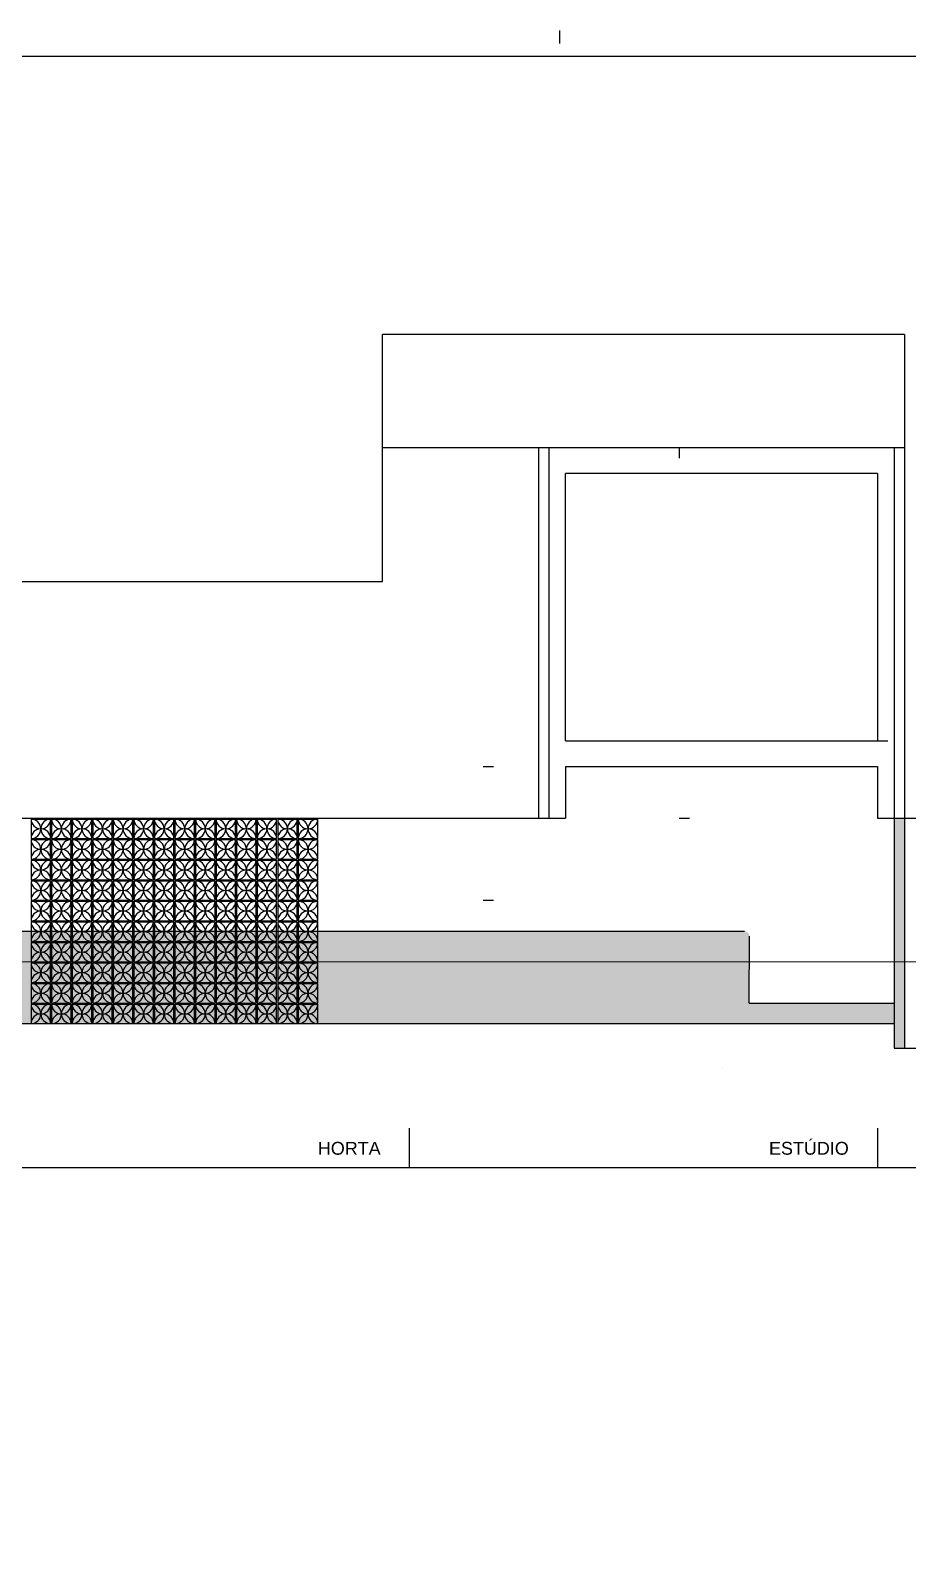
# Model space of a CAD drawing. Header units: metres. Extents: x 0 to 52.7, y 0 to 29.7.
# Drawn here: x 26.6 to 35.14, y 14.85 to 29.7 of the extents above; entities that cross this region are included whole.
import ezdxf
from ezdxf.xclip import XClip

# ---------------------------------------------------------------- set-up
doc = ezdxf.new("R2010")
doc.units = ezdxf.units.M
doc.header["$MEASUREMENT"] = 0
doc.header["$XCLIPFRAME"] = 0
doc.set_wipeout_variables(frame=1)
for name, pattern in [('Ponteado', [0.00025, 0, -0.00025]), ('Tracejado 3_1', [0.004, 0.003, -0.001]), ('Wipeout_Contour', [1, 0, -1])]:
    doc.linetypes.add(name, pattern=pattern)
doc.layers.add('A-Folha rótulo', color=7, linetype='Continuous')
doc.layers.add('A-Percursos', color=7, linetype='Continuous')
doc.styles.add('GENERATED_STYLE_1', font='swiss.ttf')

# ---------------------------------------------------------------- blocks, each defined once
blk = doc.blocks.new('*X1')
at = {"layer": 'A-Percursos', "linetype": 'Continuous', "ltscale": 1000}
for p, q in [((0.53213, 0.44063), (0.53213, 0.43683)), ((0.53213, 0.44063), (0.53593, 0.44063)), ((0.53593, 0.43683), (0.53593, 0.44063)), ((0.53613, 0.44063), (0.53613, 0.43683)), ((0.53613, 0.44063), (0.53993, 0.44063)), ((0.53993, 0.43683), (0.53993, 0.44063)), ((0.54013, 0.44063), (0.54013, 0.43683)), ((0.54013, 0.44063), (0.54393, 0.44063)), ((0.54393, 0.43683), (0.54393, 0.44063)), ((0.54413, 0.44063), (0.54413, 0.43683)), ((0.54413, 0.44063), (0.54793, 0.44063)), ((0.54793, 0.43683), (0.54793, 0.44063)), ((0.54813, 0.44063), (0.54813, 0.43683)), ((0.54813, 0.44063), (0.55193, 0.44063)), ((0.55193, 0.43683), (0.55193, 0.44063)), ((0.55213, 0.44063), (0.55213, 0.43683)), ((0.55213, 0.44063), (0.55593, 0.44063)), ((0.55593, 0.43683), (0.55593, 0.44063)), ((0.55613, 0.44063), (0.55613, 0.43683)), ((0.55613, 0.44063), (0.55993, 0.44063)), ((0.55993, 0.43683), (0.55993, 0.44063)), ((0.56013, 0.44063), (0.56013, 0.43683)), ((0.56013, 0.44063), (0.56393, 0.44063)), ((0.56393, 0.43683), (0.56393, 0.44063)), ((0.56413, 0.44063), (0.56413, 0.43683)), ((0.56413, 0.44063), (0.56793, 0.44063)), ((0.56793, 0.43683), (0.56793, 0.44063)), ((0.56813, 0.44063), (0.56813, 0.43683)), ((0.56813, 0.44063), (0.57193, 0.44063)), ((0.57193, 0.43683), (0.57193, 0.44063)), ((0.57213, 0.44063), (0.57213, 0.43683)), ((0.57213, 0.44063), (0.57593, 0.44063)), ((0.57593, 0.43683), (0.57593, 0.44063)), ((0.57613, 0.44063), (0.57613, 0.43683)), ((0.57613, 0.44063), (0.57993, 0.44063)), ((0.57993, 0.43683), (0.57993, 0.44063)), ((0.58013, 0.44063), (0.58013, 0.43683)), ((0.58013, 0.44063), (0.58393, 0.44063)), ((0.58393, 0.43683), (0.58393, 0.44063)), ((0.58413, 0.44063), (0.58413, 0.43683)), ((0.58413, 0.44063), (0.58793, 0.44063)), ((0.58793, 0.43683), (0.58793, 0.44063)), ((0.53213, 0.43683), (0.53593, 0.43683)), ((0.53213, 0.43663), (0.53213, 0.43283)), ((0.53213, 0.43663), (0.53593, 0.43663)), ((0.53593, 0.43283), (0.53593, 0.43663)), ((0.53613, 0.43683), (0.53993, 0.43683)), ((0.53613, 0.43663), (0.53613, 0.43283)), ((0.53613, 0.43663), (0.53993, 0.43663)), ((0.53993, 0.43283), (0.53993, 0.43663)), ((0.54013, 0.43683), (0.54393, 0.43683)), ((0.54013, 0.43663), (0.54013, 0.43283)), ((0.54013, 0.43663), (0.54393, 0.43663)), ((0.54393, 0.43283), (0.54393, 0.43663)), ((0.54413, 0.43683), (0.54793, 0.43683)), ((0.54413, 0.43663), (0.54413, 0.43283)), ((0.54413, 0.43663), (0.54793, 0.43663)), ((0.54793, 0.43283), (0.54793, 0.43663)), ((0.54813, 0.43683), (0.55193, 0.43683)), ((0.54813, 0.43663), (0.54813, 0.43283)), ((0.54813, 0.43663), (0.55193, 0.43663)), ((0.55193, 0.43283), (0.55193, 0.43663)), ((0.55213, 0.43683), (0.55593, 0.43683)), ((0.55213, 0.43663), (0.55213, 0.43283)), ((0.55213, 0.43663), (0.55593, 0.43663)), ((0.55593, 0.43283), (0.55593, 0.43663)), ((0.55613, 0.43683), (0.55993, 0.43683)), ((0.55613, 0.43663), (0.55613, 0.43283)), ((0.55613, 0.43663), (0.55993, 0.43663)), ((0.55993, 0.43283), (0.55993, 0.43663)), ((0.56013, 0.43683), (0.56393, 0.43683)), ((0.56013, 0.43663), (0.56013, 0.43283)), ((0.56013, 0.43663), (0.56393, 0.43663)), ((0.56393, 0.43283), (0.56393, 0.43663)), ((0.56413, 0.43683), (0.56793, 0.43683)), ((0.56413, 0.43663), (0.56413, 0.43283)), ((0.56413, 0.43663), (0.56793, 0.43663)), ((0.56793, 0.43283), (0.56793, 0.43663)), ((0.56813, 0.43683), (0.57193, 0.43683)), ((0.56813, 0.43663), (0.56813, 0.43283)), ((0.56813, 0.43663), (0.57193, 0.43663)), ((0.57193, 0.43283), (0.57193, 0.43663)), ((0.57213, 0.43683), (0.57593, 0.43683)), ((0.57213, 0.43663), (0.57213, 0.43283)), ((0.57213, 0.43663), (0.57593, 0.43663)), ((0.57593, 0.43283), (0.57593, 0.43663)), ((0.57613, 0.43683), (0.57993, 0.43683)), ((0.57613, 0.43663), (0.57613, 0.43283)), ((0.57613, 0.43663), (0.57993, 0.43663)), ((0.57993, 0.43283), (0.57993, 0.43663)), ((0.58013, 0.43683), (0.58393, 0.43683)), ((0.58013, 0.43663), (0.58013, 0.43283)), ((0.58013, 0.43663), (0.58393, 0.43663)), ((0.58393, 0.43283), (0.58393, 0.43663)), ((0.58413, 0.43683), (0.58793, 0.43683)), ((0.58413, 0.43663), (0.58413, 0.43283)), ((0.58413, 0.43663), (0.58793, 0.43663)), ((0.58793, 0.43283), (0.58793, 0.43663)), ((0.53213, 0.43283), (0.53593, 0.43283)), ((0.53213, 0.43263), (0.53213, 0.42883)), ((0.53213, 0.43263), (0.53593, 0.43263)), ((0.53593, 0.42883), (0.53593, 0.43263)), ((0.53613, 0.43283), (0.53993, 0.43283)), ((0.53613, 0.43263), (0.53613, 0.42883)), ((0.53613, 0.43263), (0.53993, 0.43263)), ((0.53993, 0.42883), (0.53993, 0.43263)), ((0.54013, 0.43283), (0.54393, 0.43283)), ((0.54013, 0.43263), (0.54013, 0.42883)), ((0.54013, 0.43263), (0.54393, 0.43263)), ((0.54393, 0.42883), (0.54393, 0.43263)), ((0.54413, 0.43283), (0.54793, 0.43283)), ((0.54413, 0.43263), (0.54413, 0.42883)), ((0.54413, 0.43263), (0.54793, 0.43263)), ((0.54793, 0.42883), (0.54793, 0.43263)), ((0.54813, 0.43283), (0.55193, 0.43283)), ((0.54813, 0.43263), (0.54813, 0.42883)), ((0.54813, 0.43263), (0.55193, 0.43263)), ((0.55193, 0.42883), (0.55193, 0.43263)), ((0.55213, 0.43283), (0.55593, 0.43283)), ((0.55213, 0.43263), (0.55213, 0.42883)), ((0.55213, 0.43263), (0.55593, 0.43263)), ((0.55593, 0.42883), (0.55593, 0.43263)), ((0.55613, 0.43283), (0.55993, 0.43283)), ((0.55613, 0.43263), (0.55613, 0.42883)), ((0.55613, 0.43263), (0.55993, 0.43263)), ((0.55993, 0.42883), (0.55993, 0.43263)), ((0.56013, 0.43283), (0.56393, 0.43283)), ((0.56013, 0.43263), (0.56013, 0.42883)), ((0.56013, 0.43263), (0.56393, 0.43263)), ((0.56393, 0.42883), (0.56393, 0.43263)), ((0.56413, 0.43283), (0.56793, 0.43283)), ((0.56413, 0.43263), (0.56413, 0.42883)), ((0.56413, 0.43263), (0.56793, 0.43263)), ((0.56793, 0.42883), (0.56793, 0.43263)), ((0.56813, 0.43283), (0.57193, 0.43283)), ((0.56813, 0.43263), (0.56813, 0.42883)), ((0.56813, 0.43263), (0.57193, 0.43263)), ((0.57193, 0.42883), (0.57193, 0.43263)), ((0.57213, 0.43283), (0.57593, 0.43283)), ((0.57213, 0.43263), (0.57213, 0.42883)), ((0.57213, 0.43263), (0.57593, 0.43263)), ((0.57593, 0.42883), (0.57593, 0.43263)), ((0.57613, 0.43283), (0.57993, 0.43283)), ((0.57613, 0.43263), (0.57613, 0.42883)), ((0.57613, 0.43263), (0.57993, 0.43263)), ((0.57993, 0.42883), (0.57993, 0.43263)), ((0.58013, 0.43283), (0.58393, 0.43283)), ((0.58013, 0.43263), (0.58013, 0.42883)), ((0.58013, 0.43263), (0.58393, 0.43263)), ((0.58393, 0.42883), (0.58393, 0.43263)), ((0.58413, 0.43283), (0.58793, 0.43283)), ((0.58413, 0.43263), (0.58413, 0.42883)), ((0.58413, 0.43263), (0.58793, 0.43263)), ((0.58793, 0.42883), (0.58793, 0.43263)), ((0.53213, 0.42883), (0.53593, 0.42883)), ((0.53213, 0.42863), (0.53213, 0.42483)), ((0.53213, 0.42863), (0.53593, 0.42863)), ((0.53593, 0.42483), (0.53593, 0.42863)), ((0.53613, 0.42883), (0.53993, 0.42883)), ((0.53613, 0.42863), (0.53613, 0.42483)), ((0.53613, 0.42863), (0.53993, 0.42863)), ((0.53993, 0.42483), (0.53993, 0.42863)), ((0.54013, 0.42883), (0.54393, 0.42883)), ((0.54013, 0.42863), (0.54013, 0.42483)), ((0.54013, 0.42863), (0.54393, 0.42863)), ((0.54393, 0.42483), (0.54393, 0.42863)), ((0.54413, 0.42883), (0.54793, 0.42883)), ((0.54413, 0.42863), (0.54413, 0.42483)), ((0.54413, 0.42863), (0.54793, 0.42863)), ((0.54793, 0.42483), (0.54793, 0.42863)), ((0.54813, 0.42883), (0.55193, 0.42883)), ((0.54813, 0.42863), (0.54813, 0.42483)), ((0.54813, 0.42863), (0.55193, 0.42863)), ((0.55193, 0.42483), (0.55193, 0.42863)), ((0.55213, 0.42883), (0.55593, 0.42883)), ((0.55213, 0.42863), (0.55213, 0.42483)), ((0.55213, 0.42863), (0.55593, 0.42863)), ((0.55593, 0.42483), (0.55593, 0.42863)), ((0.55613, 0.42883), (0.55993, 0.42883)), ((0.55613, 0.42863), (0.55613, 0.42483)), ((0.55613, 0.42863), (0.55993, 0.42863)), ((0.55993, 0.42483), (0.55993, 0.42863)), ((0.56013, 0.42883), (0.56393, 0.42883)), ((0.56013, 0.42863), (0.56013, 0.42483)), ((0.56013, 0.42863), (0.56393, 0.42863)), ((0.56393, 0.42483), (0.56393, 0.42863)), ((0.56413, 0.42883), (0.56793, 0.42883)), ((0.56413, 0.42863), (0.56413, 0.42483)), ((0.56413, 0.42863), (0.56793, 0.42863)), ((0.56793, 0.42483), (0.56793, 0.42863)), ((0.56813, 0.42883), (0.57193, 0.42883)), ((0.56813, 0.42863), (0.56813, 0.42483)), ((0.56813, 0.42863), (0.57193, 0.42863)), ((0.57193, 0.42483), (0.57193, 0.42863)), ((0.57213, 0.42883), (0.57593, 0.42883)), ((0.57213, 0.42863), (0.57213, 0.42483)), ((0.57213, 0.42863), (0.57593, 0.42863)), ((0.57593, 0.42483), (0.57593, 0.42863)), ((0.57613, 0.42883), (0.57993, 0.42883)), ((0.57613, 0.42863), (0.57613, 0.42483)), ((0.57613, 0.42863), (0.57993, 0.42863)), ((0.57993, 0.42483), (0.57993, 0.42863)), ((0.58013, 0.42883), (0.58393, 0.42883)), ((0.58013, 0.42863), (0.58013, 0.42483)), ((0.58013, 0.42863), (0.58393, 0.42863)), ((0.58393, 0.42483), (0.58393, 0.42863)), ((0.58413, 0.42883), (0.58793, 0.42883)), ((0.58413, 0.42863), (0.58413, 0.42483)), ((0.58413, 0.42863), (0.58793, 0.42863)), ((0.58793, 0.42483), (0.58793, 0.42863)), ((0.53213, 0.42483), (0.53593, 0.42483)), ((0.53613, 0.42483), (0.53993, 0.42483)), ((0.54013, 0.42483), (0.54393, 0.42483)), ((0.54413, 0.42483), (0.54793, 0.42483)), ((0.54813, 0.42483), (0.55193, 0.42483)), ((0.55213, 0.42483), (0.55593, 0.42483)), ((0.55613, 0.42483), (0.55993, 0.42483)), ((0.56013, 0.42483), (0.56393, 0.42483)), ((0.56413, 0.42483), (0.56793, 0.42483)), ((0.56813, 0.42483), (0.57193, 0.42483)), ((0.57213, 0.42483), (0.57593, 0.42483)), ((0.57613, 0.42483), (0.57993, 0.42483)), ((0.58013, 0.42483), (0.58393, 0.42483)), ((0.58413, 0.42483), (0.58793, 0.42483)), ((0.53213, 0.42463), (0.53213, 0.42083)), ((0.53213, 0.42463), (0.53593, 0.42463)), ((0.53593, 0.42083), (0.53593, 0.42463)), ((0.53613, 0.42463), (0.53613, 0.42083)), ((0.53613, 0.42463), (0.53993, 0.42463)), ((0.53993, 0.42083), (0.53993, 0.42463)), ((0.54013, 0.42463), (0.54013, 0.42083)), ((0.54013, 0.42463), (0.54393, 0.42463)), ((0.54393, 0.42083), (0.54393, 0.42463)), ((0.54413, 0.42463), (0.54413, 0.42083)), ((0.54413, 0.42463), (0.54793, 0.42463)), ((0.54793, 0.42083), (0.54793, 0.42463)), ((0.54813, 0.42463), (0.54813, 0.42083)), ((0.54813, 0.42463), (0.55193, 0.42463)), ((0.55193, 0.42083), (0.55193, 0.42463)), ((0.55213, 0.42463), (0.55213, 0.42083)), ((0.55213, 0.42463), (0.55593, 0.42463)), ((0.55593, 0.42083), (0.55593, 0.42463)), ((0.55613, 0.42463), (0.55613, 0.42083)), ((0.55613, 0.42463), (0.55993, 0.42463)), ((0.55993, 0.42083), (0.55993, 0.42463)), ((0.56013, 0.42463), (0.56013, 0.42083)), ((0.56013, 0.42463), (0.56393, 0.42463)), ((0.56393, 0.42083), (0.56393, 0.42463)), ((0.56413, 0.42463), (0.56413, 0.42083)), ((0.56413, 0.42463), (0.56793, 0.42463)), ((0.56793, 0.42083), (0.56793, 0.42463)), ((0.56813, 0.42463), (0.56813, 0.42083)), ((0.56813, 0.42463), (0.57193, 0.42463)), ((0.57193, 0.42083), (0.57193, 0.42463)), ((0.57213, 0.42463), (0.57213, 0.42083)), ((0.57213, 0.42463), (0.57593, 0.42463)), ((0.57593, 0.42083), (0.57593, 0.42463)), ((0.57613, 0.42463), (0.57613, 0.42083)), ((0.57613, 0.42463), (0.57993, 0.42463)), ((0.57993, 0.42083), (0.57993, 0.42463)), ((0.58013, 0.42463), (0.58013, 0.42083)), ((0.58013, 0.42463), (0.58393, 0.42463)), ((0.58393, 0.42083), (0.58393, 0.42463)), ((0.58413, 0.42463), (0.58413, 0.42083)), ((0.58413, 0.42463), (0.58793, 0.42463)), ((0.58793, 0.42083), (0.58793, 0.42463)), ((0.53213, 0.42083), (0.53593, 0.42083)), ((0.53213, 0.42063), (0.53213, 0.41683)), ((0.53213, 0.42063), (0.53593, 0.42063)), ((0.53593, 0.41683), (0.53593, 0.42063)), ((0.53613, 0.42083), (0.53993, 0.42083)), ((0.53613, 0.42063), (0.53613, 0.41683)), ((0.53613, 0.42063), (0.53993, 0.42063)), ((0.53993, 0.41683), (0.53993, 0.42063)), ((0.54013, 0.42083), (0.54393, 0.42083)), ((0.54013, 0.42063), (0.54013, 0.41683)), ((0.54013, 0.42063), (0.54393, 0.42063)), ((0.54393, 0.41683), (0.54393, 0.42063)), ((0.54413, 0.42083), (0.54793, 0.42083)), ((0.54413, 0.42063), (0.54413, 0.41683)), ((0.54413, 0.42063), (0.54793, 0.42063)), ((0.54793, 0.41683), (0.54793, 0.42063)), ((0.54813, 0.42083), (0.55193, 0.42083)), ((0.54813, 0.42063), (0.54813, 0.41683)), ((0.54813, 0.42063), (0.55193, 0.42063)), ((0.55193, 0.41683), (0.55193, 0.42063)), ((0.55213, 0.42083), (0.55593, 0.42083)), ((0.55213, 0.42063), (0.55213, 0.41683)), ((0.55213, 0.42063), (0.55593, 0.42063)), ((0.55593, 0.41683), (0.55593, 0.42063)), ((0.55613, 0.42083), (0.55993, 0.42083)), ((0.55613, 0.42063), (0.55613, 0.41683)), ((0.55613, 0.42063), (0.55993, 0.42063)), ((0.55993, 0.41683), (0.55993, 0.42063)), ((0.56013, 0.42083), (0.56393, 0.42083)), ((0.56013, 0.42063), (0.56013, 0.41683)), ((0.56013, 0.42063), (0.56393, 0.42063)), ((0.56393, 0.41683), (0.56393, 0.42063)), ((0.56413, 0.42083), (0.56793, 0.42083)), ((0.56413, 0.42063), (0.56413, 0.41683)), ((0.56413, 0.42063), (0.56793, 0.42063)), ((0.56793, 0.41683), (0.56793, 0.42063)), ((0.56813, 0.42083), (0.57193, 0.42083)), ((0.56813, 0.42063), (0.56813, 0.41683)), ((0.56813, 0.42063), (0.57193, 0.42063)), ((0.57193, 0.41683), (0.57193, 0.42063)), ((0.57213, 0.42083), (0.57593, 0.42083)), ((0.57213, 0.42063), (0.57213, 0.41683)), ((0.57213, 0.42063), (0.57593, 0.42063)), ((0.57593, 0.41683), (0.57593, 0.42063)), ((0.57613, 0.42083), (0.57993, 0.42083)), ((0.57613, 0.42063), (0.57613, 0.41683)), ((0.57613, 0.42063), (0.57993, 0.42063)), ((0.57993, 0.41683), (0.57993, 0.42063)), ((0.58013, 0.42083), (0.58393, 0.42083)), ((0.58013, 0.42063), (0.58013, 0.41683)), ((0.58013, 0.42063), (0.58393, 0.42063)), ((0.58393, 0.41683), (0.58393, 0.42063)), ((0.58413, 0.42083), (0.58793, 0.42083)), ((0.58413, 0.42063), (0.58413, 0.41683)), ((0.58413, 0.42063), (0.58793, 0.42063)), ((0.58793, 0.41683), (0.58793, 0.42063)), ((0.53213, 0.41683), (0.53593, 0.41683)), ((0.53213, 0.41663), (0.53213, 0.41283)), ((0.53213, 0.41663), (0.53593, 0.41663)), ((0.53593, 0.41283), (0.53593, 0.41663)), ((0.53613, 0.41683), (0.53993, 0.41683)), ((0.53613, 0.41663), (0.53613, 0.41283)), ((0.53613, 0.41663), (0.53993, 0.41663)), ((0.53993, 0.41283), (0.53993, 0.41663)), ((0.54013, 0.41683), (0.54393, 0.41683)), ((0.54013, 0.41663), (0.54013, 0.41283)), ((0.54013, 0.41663), (0.54393, 0.41663)), ((0.54393, 0.41283), (0.54393, 0.41663)), ((0.54413, 0.41683), (0.54793, 0.41683)), ((0.54413, 0.41663), (0.54413, 0.41283)), ((0.54413, 0.41663), (0.54793, 0.41663)), ((0.54793, 0.41283), (0.54793, 0.41663)), ((0.54813, 0.41683), (0.55193, 0.41683)), ((0.54813, 0.41663), (0.54813, 0.41283)), ((0.54813, 0.41663), (0.55193, 0.41663)), ((0.55193, 0.41283), (0.55193, 0.41663)), ((0.55213, 0.41683), (0.55593, 0.41683)), ((0.55213, 0.41663), (0.55213, 0.41283)), ((0.55213, 0.41663), (0.55593, 0.41663)), ((0.55593, 0.41283), (0.55593, 0.41663)), ((0.55613, 0.41683), (0.55993, 0.41683)), ((0.55613, 0.41663), (0.55613, 0.41283)), ((0.55613, 0.41663), (0.55993, 0.41663)), ((0.55993, 0.41283), (0.55993, 0.41663)), ((0.56013, 0.41683), (0.56393, 0.41683)), ((0.56013, 0.41663), (0.56013, 0.41283)), ((0.56013, 0.41663), (0.56393, 0.41663)), ((0.56393, 0.41283), (0.56393, 0.41663)), ((0.56413, 0.41683), (0.56793, 0.41683)), ((0.56413, 0.41663), (0.56413, 0.41283)), ((0.56413, 0.41663), (0.56793, 0.41663)), ((0.56793, 0.41283), (0.56793, 0.41663)), ((0.56813, 0.41683), (0.57193, 0.41683)), ((0.56813, 0.41663), (0.56813, 0.41283)), ((0.56813, 0.41663), (0.57193, 0.41663)), ((0.57193, 0.41283), (0.57193, 0.41663)), ((0.57213, 0.41683), (0.57593, 0.41683)), ((0.57213, 0.41663), (0.57213, 0.41283)), ((0.57213, 0.41663), (0.57593, 0.41663)), ((0.57593, 0.41283), (0.57593, 0.41663)), ((0.57613, 0.41683), (0.57993, 0.41683)), ((0.57613, 0.41663), (0.57613, 0.41283)), ((0.57613, 0.41663), (0.57993, 0.41663)), ((0.57993, 0.41283), (0.57993, 0.41663)), ((0.58013, 0.41683), (0.58393, 0.41683)), ((0.58013, 0.41663), (0.58013, 0.41283)), ((0.58013, 0.41663), (0.58393, 0.41663)), ((0.58393, 0.41283), (0.58393, 0.41663)), ((0.58413, 0.41683), (0.58793, 0.41683)), ((0.58413, 0.41663), (0.58413, 0.41283)), ((0.58413, 0.41663), (0.58793, 0.41663)), ((0.58793, 0.41283), (0.58793, 0.41663)), ((0.53213, 0.41283), (0.53593, 0.41283)), ((0.53213, 0.41263), (0.53213, 0.40883)), ((0.53213, 0.41263), (0.53593, 0.41263)), ((0.53593, 0.40883), (0.53593, 0.41263)), ((0.53613, 0.41283), (0.53993, 0.41283)), ((0.53613, 0.41263), (0.53613, 0.40883)), ((0.53613, 0.41263), (0.53993, 0.41263)), ((0.53993, 0.40883), (0.53993, 0.41263)), ((0.54013, 0.41283), (0.54393, 0.41283)), ((0.54013, 0.41263), (0.54013, 0.40883)), ((0.54013, 0.41263), (0.54393, 0.41263)), ((0.54393, 0.40883), (0.54393, 0.41263)), ((0.54413, 0.41283), (0.54793, 0.41283)), ((0.54413, 0.41263), (0.54413, 0.40883)), ((0.54413, 0.41263), (0.54793, 0.41263)), ((0.54793, 0.40883), (0.54793, 0.41263)), ((0.54813, 0.41283), (0.55193, 0.41283)), ((0.54813, 0.41263), (0.54813, 0.40883)), ((0.54813, 0.41263), (0.55193, 0.41263)), ((0.55193, 0.40883), (0.55193, 0.41263)), ((0.55213, 0.41283), (0.55593, 0.41283)), ((0.55213, 0.41263), (0.55213, 0.40883)), ((0.55213, 0.41263), (0.55593, 0.41263)), ((0.55593, 0.40883), (0.55593, 0.41263)), ((0.55613, 0.41283), (0.55993, 0.41283)), ((0.55613, 0.41263), (0.55613, 0.40883)), ((0.55613, 0.41263), (0.55993, 0.41263)), ((0.55993, 0.40883), (0.55993, 0.41263)), ((0.56013, 0.41283), (0.56393, 0.41283)), ((0.56013, 0.41263), (0.56013, 0.40883)), ((0.56013, 0.41263), (0.56393, 0.41263)), ((0.56393, 0.40883), (0.56393, 0.41263)), ((0.56413, 0.41283), (0.56793, 0.41283)), ((0.56413, 0.41263), (0.56413, 0.40883)), ((0.56413, 0.41263), (0.56793, 0.41263)), ((0.56793, 0.40883), (0.56793, 0.41263)), ((0.56813, 0.41283), (0.57193, 0.41283)), ((0.56813, 0.41263), (0.56813, 0.40883)), ((0.56813, 0.41263), (0.57193, 0.41263)), ((0.57193, 0.40883), (0.57193, 0.41263)), ((0.57213, 0.41283), (0.57593, 0.41283)), ((0.57213, 0.41263), (0.57213, 0.40883)), ((0.57213, 0.41263), (0.57593, 0.41263)), ((0.57593, 0.40883), (0.57593, 0.41263)), ((0.57613, 0.41283), (0.57993, 0.41283)), ((0.57613, 0.41263), (0.57613, 0.40883)), ((0.57613, 0.41263), (0.57993, 0.41263)), ((0.57993, 0.40883), (0.57993, 0.41263)), ((0.58013, 0.41283), (0.58393, 0.41283)), ((0.58013, 0.41263), (0.58013, 0.40883)), ((0.58013, 0.41263), (0.58393, 0.41263)), ((0.58393, 0.40883), (0.58393, 0.41263)), ((0.58413, 0.41283), (0.58793, 0.41283)), ((0.58413, 0.41263), (0.58413, 0.40883)), ((0.58413, 0.41263), (0.58793, 0.41263)), ((0.58793, 0.40883), (0.58793, 0.41263)), ((0.53213, 0.40883), (0.53593, 0.40883)), ((0.53213, 0.40863), (0.53213, 0.40483)), ((0.53213, 0.40863), (0.53593, 0.40863)), ((0.53593, 0.40483), (0.53593, 0.40863)), ((0.53613, 0.40883), (0.53993, 0.40883)), ((0.53613, 0.40863), (0.53613, 0.40483)), ((0.53613, 0.40863), (0.53993, 0.40863)), ((0.53993, 0.40483), (0.53993, 0.40863)), ((0.54013, 0.40883), (0.54393, 0.40883)), ((0.54013, 0.40863), (0.54013, 0.40483)), ((0.54013, 0.40863), (0.54393, 0.40863)), ((0.54393, 0.40483), (0.54393, 0.40863)), ((0.54413, 0.40883), (0.54793, 0.40883)), ((0.54413, 0.40863), (0.54413, 0.40483)), ((0.54413, 0.40863), (0.54793, 0.40863)), ((0.54793, 0.40483), (0.54793, 0.40863)), ((0.54813, 0.40883), (0.55193, 0.40883)), ((0.54813, 0.40863), (0.54813, 0.40483)), ((0.54813, 0.40863), (0.55193, 0.40863)), ((0.55193, 0.40483), (0.55193, 0.40863)), ((0.55213, 0.40883), (0.55593, 0.40883)), ((0.55213, 0.40863), (0.55213, 0.40483)), ((0.55213, 0.40863), (0.55593, 0.40863)), ((0.55593, 0.40483), (0.55593, 0.40863)), ((0.55613, 0.40883), (0.55993, 0.40883)), ((0.55613, 0.40863), (0.55613, 0.40483)), ((0.55613, 0.40863), (0.55993, 0.40863)), ((0.55993, 0.40483), (0.55993, 0.40863)), ((0.56013, 0.40883), (0.56393, 0.40883)), ((0.56013, 0.40863), (0.56013, 0.40483)), ((0.56013, 0.40863), (0.56393, 0.40863)), ((0.56393, 0.40483), (0.56393, 0.40863)), ((0.56413, 0.40883), (0.56793, 0.40883)), ((0.56413, 0.40863), (0.56413, 0.40483)), ((0.56413, 0.40863), (0.56793, 0.40863)), ((0.56793, 0.40483), (0.56793, 0.40863)), ((0.56813, 0.40883), (0.57193, 0.40883)), ((0.56813, 0.40863), (0.56813, 0.40483)), ((0.56813, 0.40863), (0.57193, 0.40863)), ((0.57193, 0.40483), (0.57193, 0.40863)), ((0.57213, 0.40883), (0.57593, 0.40883)), ((0.57213, 0.40863), (0.57213, 0.40483)), ((0.57213, 0.40863), (0.57593, 0.40863)), ((0.57593, 0.40483), (0.57593, 0.40863)), ((0.57613, 0.40883), (0.57993, 0.40883)), ((0.57613, 0.40863), (0.57613, 0.40483)), ((0.57613, 0.40863), (0.57993, 0.40863)), ((0.57993, 0.40483), (0.57993, 0.40863)), ((0.58013, 0.40883), (0.58393, 0.40883)), ((0.58013, 0.40863), (0.58013, 0.40483)), ((0.58013, 0.40863), (0.58393, 0.40863)), ((0.58393, 0.40483), (0.58393, 0.40863)), ((0.58413, 0.40883), (0.58793, 0.40883)), ((0.58413, 0.40863), (0.58413, 0.40483)), ((0.58413, 0.40863), (0.58793, 0.40863)), ((0.58793, 0.40483), (0.58793, 0.40863)), ((0.53213, 0.40483), (0.53593, 0.40483)), ((0.53213, 0.40463), (0.53213, 0.40083)), ((0.53213, 0.40463), (0.53593, 0.40463)), ((0.53593, 0.40083), (0.53593, 0.40463)), ((0.53613, 0.40483), (0.53993, 0.40483)), ((0.53613, 0.40463), (0.53613, 0.40083)), ((0.53613, 0.40463), (0.53993, 0.40463)), ((0.53993, 0.40083), (0.53993, 0.40463)), ((0.54013, 0.40483), (0.54393, 0.40483)), ((0.54013, 0.40463), (0.54013, 0.40083)), ((0.54013, 0.40463), (0.54393, 0.40463)), ((0.54393, 0.40083), (0.54393, 0.40463)), ((0.54413, 0.40483), (0.54793, 0.40483)), ((0.54413, 0.40463), (0.54413, 0.40083)), ((0.54413, 0.40463), (0.54793, 0.40463)), ((0.54793, 0.40083), (0.54793, 0.40463)), ((0.54813, 0.40483), (0.55193, 0.40483)), ((0.54813, 0.40463), (0.54813, 0.40083)), ((0.54813, 0.40463), (0.55193, 0.40463)), ((0.55193, 0.40083), (0.55193, 0.40463)), ((0.55213, 0.40483), (0.55593, 0.40483)), ((0.55213, 0.40463), (0.55213, 0.40083)), ((0.55213, 0.40463), (0.55593, 0.40463)), ((0.55593, 0.40083), (0.55593, 0.40463)), ((0.55613, 0.40483), (0.55993, 0.40483)), ((0.55613, 0.40463), (0.55613, 0.40083)), ((0.55613, 0.40463), (0.55993, 0.40463)), ((0.55993, 0.40083), (0.55993, 0.40463)), ((0.56013, 0.40483), (0.56393, 0.40483)), ((0.56013, 0.40463), (0.56013, 0.40083)), ((0.56013, 0.40463), (0.56393, 0.40463)), ((0.56393, 0.40083), (0.56393, 0.40463)), ((0.56413, 0.40483), (0.56793, 0.40483)), ((0.56413, 0.40463), (0.56413, 0.40083)), ((0.56413, 0.40463), (0.56793, 0.40463)), ((0.56793, 0.40083), (0.56793, 0.40463)), ((0.56813, 0.40483), (0.57193, 0.40483)), ((0.56813, 0.40463), (0.56813, 0.40083)), ((0.56813, 0.40463), (0.57193, 0.40463)), ((0.57193, 0.40083), (0.57193, 0.40463)), ((0.57213, 0.40483), (0.57593, 0.40483)), ((0.57213, 0.40463), (0.57213, 0.40083)), ((0.57213, 0.40463), (0.57593, 0.40463)), ((0.57593, 0.40083), (0.57593, 0.40463)), ((0.57613, 0.40483), (0.57993, 0.40483)), ((0.57613, 0.40463), (0.57613, 0.40083)), ((0.57613, 0.40463), (0.57993, 0.40463)), ((0.57993, 0.40083), (0.57993, 0.40463)), ((0.58013, 0.40483), (0.58393, 0.40483)), ((0.58013, 0.40463), (0.58013, 0.40083)), ((0.58013, 0.40463), (0.58393, 0.40463)), ((0.58393, 0.40083), (0.58393, 0.40463)), ((0.58413, 0.40483), (0.58793, 0.40483)), ((0.58413, 0.40463), (0.58413, 0.40083)), ((0.58413, 0.40463), (0.58793, 0.40463)), ((0.58793, 0.40083), (0.58793, 0.40463)), ((0.53213, 0.40083), (0.53593, 0.40083)), ((0.53613, 0.40083), (0.53993, 0.40083)), ((0.54013, 0.40083), (0.54393, 0.40083)), ((0.54413, 0.40083), (0.54793, 0.40083)), ((0.54813, 0.40083), (0.55193, 0.40083)), ((0.55213, 0.40083), (0.55593, 0.40083)), ((0.55613, 0.40083), (0.55993, 0.40083)), ((0.56013, 0.40083), (0.56393, 0.40083)), ((0.56413, 0.40083), (0.56793, 0.40083)), ((0.56813, 0.40083), (0.57193, 0.40083)), ((0.57213, 0.40083), (0.57593, 0.40083)), ((0.57613, 0.40083), (0.57993, 0.40083)), ((0.58013, 0.40083), (0.58393, 0.40083)), ((0.58413, 0.40083), (0.58793, 0.40083))]:
    blk.add_line(p, q, dxfattribs=at)
for centre, start, end in [((0.53403, 0.44063), 180, 0), ((0.53213, 0.43873), 270, 90), ((0.53593, 0.43873), 90, 270), ((0.53803, 0.44063), 180, 0), ((0.53613, 0.43873), 270, 90), ((0.53993, 0.43873), 90, 270), ((0.54203, 0.44063), 180, 0), ((0.54013, 0.43873), 270, 90), ((0.54393, 0.43873), 90, 270), ((0.54603, 0.44063), 180, 0), ((0.54413, 0.43873), 270, 90), ((0.54793, 0.43873), 90, 270), ((0.55003, 0.44063), 180, 0), ((0.54813, 0.43873), 270, 90), ((0.55193, 0.43873), 90, 270), ((0.55403, 0.44063), 180, 0), ((0.55213, 0.43873), 270, 90), ((0.55593, 0.43873), 90, 270), ((0.55803, 0.44063), 180, 0), ((0.55613, 0.43873), 270, 90), ((0.55993, 0.43873), 90, 270), ((0.56203, 0.44063), 180, 0), ((0.56013, 0.43873), 270, 90), ((0.56393, 0.43873), 90, 270), ((0.56603, 0.44063), 180, 0), ((0.56413, 0.43873), 270, 90), ((0.56793, 0.43873), 90, 270), ((0.57003, 0.44063), 180, 0), ((0.56813, 0.43873), 270, 90), ((0.57193, 0.43873), 90, 270), ((0.57403, 0.44063), 180, 0), ((0.57213, 0.43873), 270, 90), ((0.57593, 0.43873), 90, 270), ((0.57803, 0.44063), 180, 0), ((0.57613, 0.43873), 270, 90), ((0.57993, 0.43873), 90, 270), ((0.58203, 0.44063), 180, 0), ((0.58013, 0.43873), 270, 90), ((0.58393, 0.43873), 90, 270), ((0.58603, 0.44063), 180, 0), ((0.58413, 0.43873), 270, 90), ((0.58793, 0.43873), 90, 270), ((0.53403, 0.43683), 0, 180), ((0.53403, 0.43663), 180, 0), ((0.53213, 0.43473), 270, 90), ((0.53593, 0.43473), 90, 270), ((0.53803, 0.43683), 0, 180), ((0.53803, 0.43663), 180, 0), ((0.53613, 0.43473), 270, 90), ((0.53993, 0.43473), 90, 270), ((0.54203, 0.43683), 0, 180), ((0.54203, 0.43663), 180, 0), ((0.54013, 0.43473), 270, 90), ((0.54393, 0.43473), 90, 270), ((0.54603, 0.43683), 0, 180), ((0.54603, 0.43663), 180, 0), ((0.54413, 0.43473), 270, 90), ((0.54793, 0.43473), 90, 270), ((0.55003, 0.43683), 0, 180), ((0.55003, 0.43663), 180, 0), ((0.54813, 0.43473), 270, 90), ((0.55193, 0.43473), 90, 270), ((0.55403, 0.43683), 0, 180), ((0.55403, 0.43663), 180, 0), ((0.55213, 0.43473), 270, 90), ((0.55593, 0.43473), 90, 270), ((0.55803, 0.43683), 0, 180), ((0.55803, 0.43663), 180, 0), ((0.55613, 0.43473), 270, 90), ((0.55993, 0.43473), 90, 270), ((0.56203, 0.43683), 0, 180), ((0.56203, 0.43663), 180, 0), ((0.56013, 0.43473), 270, 90), ((0.56393, 0.43473), 90, 270), ((0.56603, 0.43683), 0, 180), ((0.56603, 0.43663), 180, 0), ((0.56413, 0.43473), 270, 90), ((0.56793, 0.43473), 90, 270), ((0.57003, 0.43683), 0, 180), ((0.57003, 0.43663), 180, 0), ((0.56813, 0.43473), 270, 90), ((0.57193, 0.43473), 90, 270), ((0.57403, 0.43683), 0, 180), ((0.57403, 0.43663), 180, 0), ((0.57213, 0.43473), 270, 90), ((0.57593, 0.43473), 90, 270), ((0.57803, 0.43683), 0, 180), ((0.57803, 0.43663), 180, 0), ((0.57613, 0.43473), 270, 90), ((0.57993, 0.43473), 90, 270), ((0.58203, 0.43683), 0, 180), ((0.58203, 0.43663), 180, 0), ((0.58013, 0.43473), 270, 90), ((0.58393, 0.43473), 90, 270), ((0.58603, 0.43683), 0, 180), ((0.58603, 0.43663), 180, 0), ((0.58413, 0.43473), 270, 90), ((0.58793, 0.43473), 90, 270), ((0.53403, 0.43283), 0, 180), ((0.53803, 0.43283), 0, 180), ((0.54203, 0.43283), 0, 180), ((0.54603, 0.43283), 0, 180), ((0.55003, 0.43283), 0, 180), ((0.55403, 0.43283), 0, 180), ((0.55803, 0.43283), 0, 180), ((0.56203, 0.43283), 0, 180), ((0.56603, 0.43283), 0, 180), ((0.57003, 0.43283), 0, 180), ((0.57403, 0.43283), 0, 180), ((0.57803, 0.43283), 0, 180), ((0.58203, 0.43283), 0, 180), ((0.58603, 0.43283), 0, 180), ((0.53403, 0.43263), 180, 0), ((0.53213, 0.43073), 270, 90), ((0.53403, 0.42883), 0, 180), ((0.53593, 0.43073), 90, 270), ((0.53803, 0.43263), 180, 0), ((0.53613, 0.43073), 270, 90), ((0.53803, 0.42883), 0, 180), ((0.53993, 0.43073), 90, 270), ((0.54203, 0.43263), 180, 0), ((0.54013, 0.43073), 270, 90), ((0.54203, 0.42883), 0, 180), ((0.54393, 0.43073), 90, 270), ((0.54603, 0.43263), 180, 0), ((0.54413, 0.43073), 270, 90), ((0.54603, 0.42883), 0, 180), ((0.54793, 0.43073), 90, 270), ((0.55003, 0.43263), 180, 0), ((0.54813, 0.43073), 270, 90), ((0.55003, 0.42883), 0, 180), ((0.55193, 0.43073), 90, 270), ((0.55403, 0.43263), 180, 0), ((0.55213, 0.43073), 270, 90), ((0.55403, 0.42883), 0, 180), ((0.55593, 0.43073), 90, 270), ((0.55803, 0.43263), 180, 0), ((0.55613, 0.43073), 270, 90), ((0.55803, 0.42883), 0, 180), ((0.55993, 0.43073), 90, 270), ((0.56203, 0.43263), 180, 0), ((0.56013, 0.43073), 270, 90), ((0.56203, 0.42883), 0, 180), ((0.56393, 0.43073), 90, 270), ((0.56603, 0.43263), 180, 0), ((0.56413, 0.43073), 270, 90), ((0.56603, 0.42883), 0, 180), ((0.56793, 0.43073), 90, 270), ((0.57003, 0.43263), 180, 0), ((0.56813, 0.43073), 270, 90), ((0.57003, 0.42883), 0, 180), ((0.57193, 0.43073), 90, 270), ((0.57403, 0.43263), 180, 0), ((0.57213, 0.43073), 270, 90), ((0.57403, 0.42883), 0, 180), ((0.57593, 0.43073), 90, 270), ((0.57803, 0.43263), 180, 0), ((0.57613, 0.43073), 270, 90), ((0.57803, 0.42883), 0, 180), ((0.57993, 0.43073), 90, 270), ((0.58203, 0.43263), 180, 0), ((0.58013, 0.43073), 270, 90), ((0.58203, 0.42883), 0, 180), ((0.58393, 0.43073), 90, 270), ((0.58603, 0.43263), 180, 0), ((0.58413, 0.43073), 270, 90), ((0.58603, 0.42883), 0, 180), ((0.58793, 0.43073), 90, 270), ((0.53403, 0.42863), 180, 0), ((0.53213, 0.42673), 270, 90), ((0.53593, 0.42673), 90, 270), ((0.53803, 0.42863), 180, 0), ((0.53613, 0.42673), 270, 90), ((0.53993, 0.42673), 90, 270), ((0.54203, 0.42863), 180, 0), ((0.54013, 0.42673), 270, 90), ((0.54393, 0.42673), 90, 270), ((0.54603, 0.42863), 180, 0), ((0.54413, 0.42673), 270, 90), ((0.54793, 0.42673), 90, 270), ((0.55003, 0.42863), 180, 0), ((0.54813, 0.42673), 270, 90), ((0.55193, 0.42673), 90, 270), ((0.55403, 0.42863), 180, 0), ((0.55213, 0.42673), 270, 90), ((0.55593, 0.42673), 90, 270), ((0.55803, 0.42863), 180, 0), ((0.55613, 0.42673), 270, 90), ((0.55993, 0.42673), 90, 270), ((0.56203, 0.42863), 180, 0), ((0.56013, 0.42673), 270, 90), ((0.56393, 0.42673), 90, 270), ((0.56603, 0.42863), 180, 0), ((0.56413, 0.42673), 270, 90), ((0.56793, 0.42673), 90, 270), ((0.57003, 0.42863), 180, 0), ((0.56813, 0.42673), 270, 90), ((0.57193, 0.42673), 90, 270), ((0.57403, 0.42863), 180, 0), ((0.57213, 0.42673), 270, 90), ((0.57593, 0.42673), 90, 270), ((0.57803, 0.42863), 180, 0), ((0.57613, 0.42673), 270, 90), ((0.57993, 0.42673), 90, 270), ((0.58203, 0.42863), 180, 0), ((0.58013, 0.42673), 270, 90), ((0.58393, 0.42673), 90, 270), ((0.58603, 0.42863), 180, 0), ((0.58413, 0.42673), 270, 90), ((0.58793, 0.42673), 90, 270), ((0.53403, 0.42483), 0, 180), ((0.53803, 0.42483), 0, 180), ((0.54203, 0.42483), 0, 180), ((0.54603, 0.42483), 0, 180), ((0.55003, 0.42483), 0, 180), ((0.55403, 0.42483), 0, 180), ((0.55803, 0.42483), 0, 180), ((0.56203, 0.42483), 0, 180), ((0.56603, 0.42483), 0, 180), ((0.57003, 0.42483), 0, 180), ((0.57403, 0.42483), 0, 180), ((0.57803, 0.42483), 0, 180), ((0.58203, 0.42483), 0, 180), ((0.58603, 0.42483), 0, 180), ((0.53403, 0.42463), 180, 0), ((0.53213, 0.42273), 270, 90), ((0.53403, 0.42083), 0, 180), ((0.53593, 0.42273), 90, 270), ((0.53803, 0.42463), 180, 0), ((0.53613, 0.42273), 270, 90), ((0.53803, 0.42083), 0, 180), ((0.53993, 0.42273), 90, 270), ((0.54203, 0.42463), 180, 0), ((0.54013, 0.42273), 270, 90), ((0.54203, 0.42083), 0, 180), ((0.54393, 0.42273), 90, 270), ((0.54603, 0.42463), 180, 0), ((0.54413, 0.42273), 270, 90), ((0.54603, 0.42083), 0, 180), ((0.54793, 0.42273), 90, 270), ((0.55003, 0.42463), 180, 0), ((0.54813, 0.42273), 270, 90), ((0.55003, 0.42083), 0, 180), ((0.55193, 0.42273), 90, 270), ((0.55403, 0.42463), 180, 0), ((0.55213, 0.42273), 270, 90), ((0.55403, 0.42083), 0, 180), ((0.55593, 0.42273), 90, 270), ((0.55803, 0.42463), 180, 0), ((0.55613, 0.42273), 270, 90), ((0.55803, 0.42083), 0, 180), ((0.55993, 0.42273), 90, 270), ((0.56203, 0.42463), 180, 0), ((0.56013, 0.42273), 270, 90), ((0.56203, 0.42083), 0, 180), ((0.56393, 0.42273), 90, 270), ((0.56603, 0.42463), 180, 0), ((0.56413, 0.42273), 270, 90), ((0.56603, 0.42083), 0, 180), ((0.56793, 0.42273), 90, 270), ((0.57003, 0.42463), 180, 0), ((0.56813, 0.42273), 270, 90), ((0.57003, 0.42083), 0, 180), ((0.57193, 0.42273), 90, 270), ((0.57403, 0.42463), 180, 0), ((0.57213, 0.42273), 270, 90), ((0.57403, 0.42083), 0, 180), ((0.57593, 0.42273), 90, 270), ((0.57803, 0.42463), 180, 0), ((0.57613, 0.42273), 270, 90), ((0.57803, 0.42083), 0, 180), ((0.57993, 0.42273), 90, 270), ((0.58203, 0.42463), 180, 0), ((0.58013, 0.42273), 270, 90), ((0.58203, 0.42083), 0, 180), ((0.58393, 0.42273), 90, 270), ((0.58603, 0.42463), 180, 0), ((0.58413, 0.42273), 270, 90), ((0.58603, 0.42083), 0, 180), ((0.58793, 0.42273), 90, 270), ((0.53403, 0.42063), 180, 0), ((0.53213, 0.41873), 270, 90), ((0.53593, 0.41873), 90, 270), ((0.53803, 0.42063), 180, 0), ((0.53613, 0.41873), 270, 90), ((0.53993, 0.41873), 90, 270), ((0.54203, 0.42063), 180, 0), ((0.54013, 0.41873), 270, 90), ((0.54393, 0.41873), 90, 270), ((0.54603, 0.42063), 180, 0), ((0.54413, 0.41873), 270, 90), ((0.54793, 0.41873), 90, 270), ((0.55003, 0.42063), 180, 0), ((0.54813, 0.41873), 270, 90), ((0.55193, 0.41873), 90, 270), ((0.55403, 0.42063), 180, 0), ((0.55213, 0.41873), 270, 90), ((0.55593, 0.41873), 90, 270), ((0.55803, 0.42063), 180, 0), ((0.55613, 0.41873), 270, 90), ((0.55993, 0.41873), 90, 270), ((0.56203, 0.42063), 180, 0), ((0.56013, 0.41873), 270, 90), ((0.56393, 0.41873), 90, 270), ((0.56603, 0.42063), 180, 0), ((0.56413, 0.41873), 270, 90), ((0.56793, 0.41873), 90, 270), ((0.57003, 0.42063), 180, 0), ((0.56813, 0.41873), 270, 90), ((0.57193, 0.41873), 90, 270), ((0.57403, 0.42063), 180, 0), ((0.57213, 0.41873), 270, 90), ((0.57593, 0.41873), 90, 270), ((0.57803, 0.42063), 180, 0), ((0.57613, 0.41873), 270, 90), ((0.57993, 0.41873), 90, 270), ((0.58203, 0.42063), 180, 0), ((0.58013, 0.41873), 270, 90), ((0.58393, 0.41873), 90, 270), ((0.58603, 0.42063), 180, 0), ((0.58413, 0.41873), 270, 90), ((0.58793, 0.41873), 90, 270), ((0.53403, 0.41683), 0, 180), ((0.53403, 0.41663), 180, 0), ((0.53213, 0.41473), 270, 90), ((0.53593, 0.41473), 90, 270), ((0.53803, 0.41683), 0, 180), ((0.53803, 0.41663), 180, 0), ((0.53613, 0.41473), 270, 90), ((0.53993, 0.41473), 90, 270), ((0.54203, 0.41683), 0, 180), ((0.54203, 0.41663), 180, 0), ((0.54013, 0.41473), 270, 90), ((0.54393, 0.41473), 90, 270), ((0.54603, 0.41683), 0, 180), ((0.54603, 0.41663), 180, 0), ((0.54413, 0.41473), 270, 90), ((0.54793, 0.41473), 90, 270), ((0.55003, 0.41683), 0, 180), ((0.55003, 0.41663), 180, 0), ((0.54813, 0.41473), 270, 90), ((0.55193, 0.41473), 90, 270), ((0.55403, 0.41683), 0, 180), ((0.55403, 0.41663), 180, 0), ((0.55213, 0.41473), 270, 90), ((0.55593, 0.41473), 90, 270), ((0.55803, 0.41683), 0, 180), ((0.55803, 0.41663), 180, 0), ((0.55613, 0.41473), 270, 90), ((0.55993, 0.41473), 90, 270), ((0.56203, 0.41683), 0, 180), ((0.56203, 0.41663), 180, 0), ((0.56013, 0.41473), 270, 90), ((0.56393, 0.41473), 90, 270), ((0.56603, 0.41683), 0, 180), ((0.56603, 0.41663), 180, 0), ((0.56413, 0.41473), 270, 90), ((0.56793, 0.41473), 90, 270), ((0.57003, 0.41683), 0, 180), ((0.57003, 0.41663), 180, 0), ((0.56813, 0.41473), 270, 90), ((0.57193, 0.41473), 90, 270), ((0.57403, 0.41683), 0, 180), ((0.57403, 0.41663), 180, 0), ((0.57213, 0.41473), 270, 90), ((0.57593, 0.41473), 90, 270), ((0.57803, 0.41683), 0, 180), ((0.57803, 0.41663), 180, 0), ((0.57613, 0.41473), 270, 90), ((0.57993, 0.41473), 90, 270), ((0.58203, 0.41683), 0, 180), ((0.58203, 0.41663), 180, 0), ((0.58013, 0.41473), 270, 90), ((0.58393, 0.41473), 90, 270), ((0.58603, 0.41683), 0, 180), ((0.58603, 0.41663), 180, 0), ((0.58413, 0.41473), 270, 90), ((0.58793, 0.41473), 90, 270), ((0.53403, 0.41283), 0, 180), ((0.53803, 0.41283), 0, 180), ((0.54203, 0.41283), 0, 180), ((0.54603, 0.41283), 0, 180), ((0.55003, 0.41283), 0, 180), ((0.55403, 0.41283), 0, 180), ((0.55803, 0.41283), 0, 180), ((0.56203, 0.41283), 0, 180), ((0.56603, 0.41283), 0, 180), ((0.57003, 0.41283), 0, 180), ((0.57403, 0.41283), 0, 180), ((0.57803, 0.41283), 0, 180), ((0.58203, 0.41283), 0, 180), ((0.58603, 0.41283), 0, 180), ((0.53403, 0.41263), 180, 0), ((0.53213, 0.41073), 270, 90), ((0.53403, 0.40883), 0, 180), ((0.53593, 0.41073), 90, 270), ((0.53803, 0.41263), 180, 0), ((0.53613, 0.41073), 270, 90), ((0.53803, 0.40883), 0, 180), ((0.53993, 0.41073), 90, 270), ((0.54203, 0.41263), 180, 0), ((0.54013, 0.41073), 270, 90), ((0.54203, 0.40883), 0, 180), ((0.54393, 0.41073), 90, 270), ((0.54603, 0.41263), 180, 0), ((0.54413, 0.41073), 270, 90), ((0.54603, 0.40883), 0, 180), ((0.54793, 0.41073), 90, 270), ((0.55003, 0.41263), 180, 0), ((0.54813, 0.41073), 270, 90), ((0.55003, 0.40883), 0, 180), ((0.55193, 0.41073), 90, 270), ((0.55403, 0.41263), 180, 0), ((0.55213, 0.41073), 270, 90), ((0.55403, 0.40883), 0, 180), ((0.55593, 0.41073), 90, 270), ((0.55803, 0.41263), 180, 0), ((0.55613, 0.41073), 270, 90), ((0.55803, 0.40883), 0, 180), ((0.55993, 0.41073), 90, 270), ((0.56203, 0.41263), 180, 0), ((0.56013, 0.41073), 270, 90), ((0.56203, 0.40883), 0, 180), ((0.56393, 0.41073), 90, 270), ((0.56603, 0.41263), 180, 0), ((0.56413, 0.41073), 270, 90), ((0.56603, 0.40883), 0, 180), ((0.56793, 0.41073), 90, 270), ((0.57003, 0.41263), 180, 0), ((0.56813, 0.41073), 270, 90), ((0.57003, 0.40883), 0, 180), ((0.57193, 0.41073), 90, 270), ((0.57403, 0.41263), 180, 0), ((0.57213, 0.41073), 270, 90), ((0.57403, 0.40883), 0, 180), ((0.57593, 0.41073), 90, 270), ((0.57803, 0.41263), 180, 0), ((0.57613, 0.41073), 270, 90), ((0.57803, 0.40883), 0, 180), ((0.57993, 0.41073), 90, 270), ((0.58203, 0.41263), 180, 0), ((0.58013, 0.41073), 270, 90), ((0.58203, 0.40883), 0, 180), ((0.58393, 0.41073), 90, 270), ((0.58603, 0.41263), 180, 0), ((0.58413, 0.41073), 270, 90), ((0.58603, 0.40883), 0, 180), ((0.58793, 0.41073), 90, 270), ((0.53403, 0.40863), 180, 0), ((0.53213, 0.40673), 270, 90), ((0.53593, 0.40673), 90, 270), ((0.53803, 0.40863), 180, 0), ((0.53613, 0.40673), 270, 90), ((0.53993, 0.40673), 90, 270), ((0.54203, 0.40863), 180, 0), ((0.54013, 0.40673), 270, 90), ((0.54393, 0.40673), 90, 270), ((0.54603, 0.40863), 180, 0), ((0.54413, 0.40673), 270, 90), ((0.54793, 0.40673), 90, 270), ((0.55003, 0.40863), 180, 0), ((0.54813, 0.40673), 270, 90), ((0.55193, 0.40673), 90, 270), ((0.55403, 0.40863), 180, 0), ((0.55213, 0.40673), 270, 90), ((0.55593, 0.40673), 90, 270), ((0.55803, 0.40863), 180, 0), ((0.55613, 0.40673), 270, 90), ((0.55993, 0.40673), 90, 270), ((0.56203, 0.40863), 180, 0), ((0.56013, 0.40673), 270, 90), ((0.56393, 0.40673), 90, 270), ((0.56603, 0.40863), 180, 0), ((0.56413, 0.40673), 270, 90), ((0.56793, 0.40673), 90, 270), ((0.57003, 0.40863), 180, 0), ((0.56813, 0.40673), 270, 90), ((0.57193, 0.40673), 90, 270), ((0.57403, 0.40863), 180, 0), ((0.57213, 0.40673), 270, 90), ((0.57593, 0.40673), 90, 270), ((0.57803, 0.40863), 180, 0), ((0.57613, 0.40673), 270, 90), ((0.57993, 0.40673), 90, 270), ((0.58203, 0.40863), 180, 0), ((0.58013, 0.40673), 270, 90), ((0.58393, 0.40673), 90, 270), ((0.58603, 0.40863), 180, 0), ((0.58413, 0.40673), 270, 90), ((0.58793, 0.40673), 90, 270), ((0.53403, 0.40483), 0, 180), ((0.53403, 0.40463), 180, 0), ((0.53213, 0.40273), 270, 90), ((0.53593, 0.40273), 90, 270), ((0.53803, 0.40483), 0, 180), ((0.53803, 0.40463), 180, 0), ((0.53613, 0.40273), 270, 90), ((0.53993, 0.40273), 90, 270), ((0.54203, 0.40483), 0, 180), ((0.54203, 0.40463), 180, 0), ((0.54013, 0.40273), 270, 90), ((0.54393, 0.40273), 90, 270), ((0.54603, 0.40483), 0, 180), ((0.54603, 0.40463), 180, 0), ((0.54413, 0.40273), 270, 90), ((0.54793, 0.40273), 90, 270), ((0.55003, 0.40483), 0, 180), ((0.55003, 0.40463), 180, 0), ((0.54813, 0.40273), 270, 90), ((0.55193, 0.40273), 90, 270), ((0.55403, 0.40483), 0, 180), ((0.55403, 0.40463), 180, 0), ((0.55213, 0.40273), 270, 90), ((0.55593, 0.40273), 90, 270), ((0.55803, 0.40483), 0, 180), ((0.55803, 0.40463), 180, 0), ((0.55613, 0.40273), 270, 90), ((0.55993, 0.40273), 90, 270), ((0.56203, 0.40483), 0, 180), ((0.56203, 0.40463), 180, 0), ((0.56013, 0.40273), 270, 90), ((0.56393, 0.40273), 90, 270), ((0.56603, 0.40483), 0, 180), ((0.56603, 0.40463), 180, 0), ((0.56413, 0.40273), 270, 90), ((0.56793, 0.40273), 90, 270), ((0.57003, 0.40483), 0, 180), ((0.57003, 0.40463), 180, 0), ((0.56813, 0.40273), 270, 90), ((0.57193, 0.40273), 90, 270), ((0.57403, 0.40483), 0, 180), ((0.57403, 0.40463), 180, 0), ((0.57213, 0.40273), 270, 90), ((0.57593, 0.40273), 90, 270), ((0.57803, 0.40483), 0, 180), ((0.57803, 0.40463), 180, 0), ((0.57613, 0.40273), 270, 90), ((0.57993, 0.40273), 90, 270), ((0.58203, 0.40483), 0, 180), ((0.58203, 0.40463), 180, 0), ((0.58013, 0.40273), 270, 90), ((0.58393, 0.40273), 90, 270), ((0.58603, 0.40483), 0, 180), ((0.58603, 0.40463), 180, 0), ((0.58413, 0.40273), 270, 90), ((0.58793, 0.40273), 90, 270), ((0.53403, 0.40083), 0, 180), ((0.53803, 0.40083), 0, 180), ((0.54203, 0.40083), 0, 180), ((0.54603, 0.40083), 0, 180), ((0.55003, 0.40083), 0, 180), ((0.55403, 0.40083), 0, 180), ((0.55803, 0.40083), 0, 180), ((0.56203, 0.40083), 0, 180), ((0.56603, 0.40083), 0, 180), ((0.57003, 0.40083), 0, 180), ((0.57403, 0.40083), 0, 180), ((0.57803, 0.40083), 0, 180), ((0.58203, 0.40083), 0, 180), ((0.58603, 0.40083), 0, 180)]:
    blk.add_arc(centre, 0.0019, start, end, dxfattribs=at)
blk = doc.blocks.new('Desenho_1_2', base_point=(-1.33563, -1.18496))
at = {"color": 254, "linetype": 'Wipeout_Contour', "lineweight": 0, "ltscale": 3.864156}
blk.add_wipeout([(0, 0), (1.055, 0), (1.055, 0.594), (0, 0.594)], dxfattribs=at)
at = {"layer": 'A-Percursos', "linetype": 'Continuous', "lineweight": 0, "ltscale": 1000, "true_color": 0x595505}
blk.add_hatch(color=58, dxfattribs=at).paths.add_polyline_path([(0.7001, 0.40083), (0.7001, 0.39603), (0.7021, 0.39603), (0.7021, 0.44083), (0.7001, 0.44083)])
at = {"layer": 'A-Percursos', "linetype": 'Continuous', "lineweight": 0, "ltscale": 1000, "true_color": 0x2c2a02}
blk.add_hatch(color=38, dxfattribs=at).paths.add_polyline_path([(0.37613, 0.41783), (0.37613, 0.40083), (0.41543, 0.40083), (0.6057, 0.40083), (0.6217, 0.40083), (0.68586, 0.40083), (0.69686, 0.40083), (0.7001, 0.40083), (0.7001, 0.40483), (0.67189, 0.40483), (0.67196, 0.41782, 0.415642), (0.67096, 0.41883), (0.63096, 0.41883), (0.58925, 0.41883), (0.58732, 0.41883), (0.585, 0.41883), (0.58373, 0.41883), (0.37713, 0.41883, 0.414214)])
at = {"layer": 'A-Folha rótulo', "linetype": 'Continuous', "ltscale": 1000}
for p, q in [((0.635, 0.594), (0.635, 0.5915)), ((0.006, 0.589), (1.049, 0.589))]:
    blk.add_line(p, q, dxfattribs=at)
at = {"layer": 'A-Percursos', "linetype": 'Continuous', "ltscale": 1000}
for p, q in [((0.7021, 0.5349), (0.6005, 0.5349)), ((0.6005, 0.51283), (0.6005, 0.5349)), ((0.7021, 0.5349), (0.7021, 0.51283)), ((0.6005, 0.48684), (0.6005, 0.51283)), ((0.63096, 0.51283), (0.6005, 0.51283)), ((0.7021, 0.51283), (0.63096, 0.51283)), ((0.63096, 0.44083), (0.63096, 0.51283)), ((0.63296, 0.44083), (0.63296, 0.51283)), ((0.7001, 0.51283), (0.7001, 0.44083)), ((0.7021, 0.51283), (0.7021, 0.44083)), ((0.6969, 0.50783), (0.63616, 0.50783)), ((0.63616, 0.45583), (0.63616, 0.50783)), ((0.6969, 0.50783), (0.6969, 0.45583)), ((0.33893, 0.48684), (0.6005, 0.48684)), ((0.63616, 0.45583), (0.6969, 0.45583)), ((0.63616, 0.45083), (0.6969, 0.45083)), ((0.63616, 0.45083), (0.63616, 0.44083)), ((0.6969, 0.45083), (0.6969, 0.44083)), ((0.36813, 0.44083), (0.63096, 0.44083)), ((0.63096, 0.44083), (0.63616, 0.44083)), ((0.6969, 0.44083), (0.7021, 0.44083)), ((0.7001, 0.44083), (0.7001, 0.40083)), ((0.7021, 0.44083), (0.7021, 0.39603)), ((0.7021, 0.44083), (0.78562, 0.44083)), ((0.37713, 0.41883), (0.67096, 0.41883)), ((0.67189, 0.40483), (0.67196, 0.41782)), ((0.67189, 0.40483), (0.7001, 0.40483)), ((0.41543, 0.40083), (0.6217, 0.40083)), ((0.6217, 0.40083), (0.7001, 0.40083)), ((0.7001, 0.40083), (0.7001, 0.39603)), ((0.7001, 0.39603), (0.78562, 0.39603)), ((0.66673, 0.39203), (0.66673, 0.39203)), ((0.6057, 0.38049), (0.6057, 0.37283)), ((0.6969, 0.38049), (0.6969, 0.37283)), ((0.04661, 0.37283), (0.82786, 0.37283))]:
    blk.add_line(p, q, dxfattribs=at)
at = {"layer": 'A-Percursos', "linetype": 'Ponteado', "ltscale": 1000}
for p, q in [((0.78109, 0.5349), (0.65828, 0.51283)), ((0.65828, 0.51283), (0.65828, 0.44083)), ((0.40464, 0.45583), (0.63096, 0.45583)), ((0.6969, 0.45583), (0.78109, 0.45583)), ((0.36813, 0.45083), (0.63096, 0.45083)), ((0.65828, 0.44083), (0.78562, 0.44083)), ((0.36813, 0.42483), (0.7001, 0.42483))]:
    blk.add_line(p, q, dxfattribs=at)
at = {"layer": 'A-Percursos', "color": 14, "linetype": 'Tracejado 3_1', "lineweight": 20, "ltscale": 1000, "true_color": 0x980000}
blk.add_line((0.35613, 0.41283), (0.80339, 0.41283), dxfattribs=at)
at = {"layer": 'A-Percursos', "color": 33, "linetype": 'Continuous', "lineweight": 0, "ltscale": 1000, "true_color": 0xa79d7c}
blk.add_blockref('*X1', (0, 0), dxfattribs=at)
at = {"layer": 'A-Folha rótulo', "color": 252, "linetype": 'Continuous', "lineweight": 0, "char_height": 0.0025, "attachment_point": 8, "style": 'GENERATED_STYLE_1'}
for s, insert in [('\\A1;{\\fSwis721 BT|b0|i0|c0|p34;HORTA}', (0.59406, 0.3753)), ('\\A1;{\\fSwis721 BT|b0|i0|c0|p34;ESTÚDIO}', (0.68352, 0.3753))]:
    blk.add_mtext(s, dxfattribs=dict(at, insert=insert))

msp = doc.modelspace()

# ---------------------------------------------------------------- block references
at = {"color": 33, "linetype": 'Continuous', "lineweight": 0, "ltscale": 1000, "true_color": 0xa79d7c}
ref = msp.add_blockref('Desenho_1_2', (-66.781, -59.248), dxfattribs=dict(at, xscale=50, yscale=50, zscale=50))
XClip(ref).set_block_clipping_path([(0, 0), (1.055, 0.594)])

doc.saveas('drawing.dxf')
